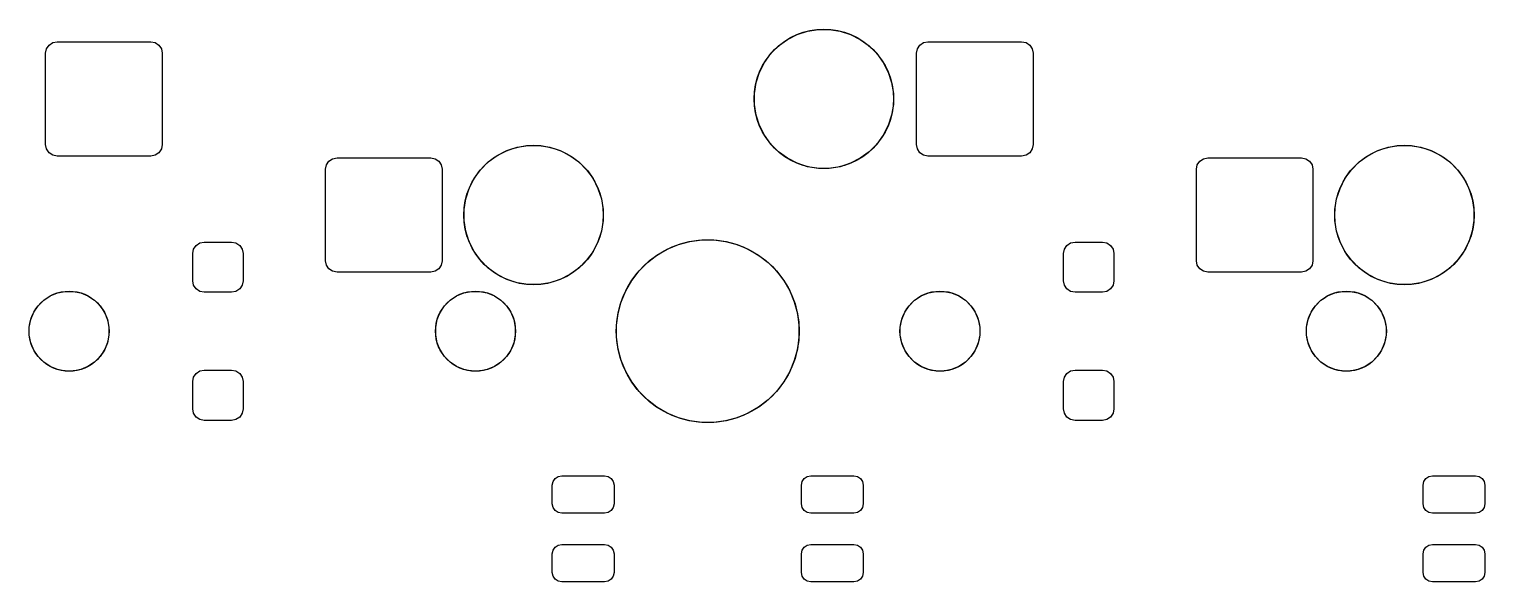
# Model space of a CAD drawing. Header units: millimetres. Extents: x 21 to 415, y -164 to -17.
# Drawn here: x 52.34 to 84.19, y -84.56 to -72.48 of the extents above; entities that cross this region are included whole.
import ezdxf

# ---------------------------------------------------------------- set-up
doc = ezdxf.new("R2010")
doc.units = ezdxf.units.MM
doc.layers.add('B.Mask', color=4, linetype='CONTINUOUS', true_color=0x02ffee)

msp = doc.modelspace()

# ---------------------------------------------------------------- linework, layer by layer
at = {"layer": 'B.Mask', "linetype": 'CONTINUOUS'}
for p, q in [((68.932565, -72.701599), (69.145783, -72.592959)), ((69.145783, -72.592959), (69.373371, -72.519011)), ((69.373371, -72.519011), (69.609725, -72.481576)), ((69.609725, -72.481576), (69.849025, -72.481576)), ((69.849025, -72.481576), (70.085379, -72.519011)), ((70.085379, -72.519011), (70.312967, -72.592959)), ((70.312967, -72.592959), (70.526185, -72.701599)), ((52.706375, -73.001875), (52.725405, -72.906204)), ((52.725405, -72.906204), (52.779598, -72.825098)), ((52.779598, -72.825098), (52.860704, -72.770905)), ((52.860704, -72.770905), (52.956375, -72.751875)), ((52.956375, -72.751875), (55.006375, -72.751875)), ((55.006375, -72.751875), (55.102046, -72.770905)), ((55.102046, -72.770905), (55.183152, -72.825098)), ((55.183152, -72.825098), (55.237345, -72.906204)), ((55.237345, -72.906204), (55.256375, -73.001875)), ((68.569756, -73.011467), (68.738967, -72.842256)), ((68.738967, -72.842256), (68.932565, -72.701599)), ((70.526185, -72.701599), (70.719783, -72.842256)), ((70.719783, -72.842256), (70.888994, -73.011467)), ((71.756375, -73.001875), (71.775405, -72.906204)), ((71.775405, -72.906204), (71.829598, -72.825098)), ((71.829598, -72.825098), (71.910704, -72.770905)), ((71.910704, -72.770905), (72.006375, -72.751875)), ((72.006375, -72.751875), (74.056375, -72.751875)), ((74.056375, -72.751875), (74.152046, -72.770905)), ((74.152046, -72.770905), (74.233152, -72.825098)), ((74.233152, -72.825098), (74.287345, -72.906204)), ((74.287345, -72.906204), (74.306375, -73.001875)), ((52.706375, -75.001875), (52.706375, -73.001875)), ((55.256375, -73.001875), (55.256375, -75.001875)), ((68.320459, -73.418283), (68.429099, -73.205065)), ((68.429099, -73.205065), (68.569756, -73.011467)), ((70.888994, -73.011467), (71.029651, -73.205065)), ((71.029651, -73.205065), (71.138291, -73.418283)), ((71.756375, -75.001875), (71.756375, -73.001875)), ((74.306375, -73.001875), (74.306375, -75.001875)), ((68.246511, -73.645871), (68.320459, -73.418283)), ((71.138291, -73.418283), (71.212239, -73.645871)), ((68.209076, -73.882225), (68.246511, -73.645871)), ((71.212239, -73.645871), (71.249674, -73.882225)), ((68.209076, -74.121525), (68.209076, -73.882225)), ((68.246511, -74.357879), (68.209076, -74.121525)), ((71.249674, -74.121525), (71.212239, -74.357879)), ((71.249674, -73.882225), (71.249674, -74.121525)), ((68.320459, -74.585467), (68.246511, -74.357879)), ((71.212239, -74.357879), (71.138291, -74.585467)), ((68.429099, -74.798685), (68.320459, -74.585467)), ((68.569756, -74.992283), (68.429099, -74.798685)), ((71.029651, -74.798685), (70.888994, -74.992283)), ((71.138291, -74.585467), (71.029651, -74.798685)), ((52.725405, -75.097546), (52.706375, -75.001875)), ((52.779598, -75.178652), (52.725405, -75.097546)), ((55.237345, -75.097546), (55.183152, -75.178652)), ((55.256375, -75.001875), (55.237345, -75.097546)), ((62.582565, -75.241599), (62.795783, -75.132959)), ((62.795783, -75.132959), (63.023371, -75.059011)), ((63.023371, -75.059011), (63.259725, -75.021576)), ((63.259725, -75.021576), (63.499025, -75.021576)), ((63.499025, -75.021576), (63.735379, -75.059011)), ((63.735379, -75.059011), (63.962967, -75.132959)), ((63.962967, -75.132959), (64.176185, -75.241599)), ((68.738967, -75.161494), (68.569756, -74.992283)), ((70.888994, -74.992283), (70.719783, -75.161494)), ((71.775405, -75.097546), (71.756375, -75.001875)), ((71.829598, -75.178652), (71.775405, -75.097546)), ((74.287345, -75.097546), (74.233152, -75.178652)), ((74.306375, -75.001875), (74.287345, -75.097546)), ((81.632565, -75.241599), (81.845783, -75.132959)), ((81.845783, -75.132959), (82.073371, -75.059011)), ((82.073371, -75.059011), (82.309725, -75.021576)), ((82.309725, -75.021576), (82.549025, -75.021576)), ((82.549025, -75.021576), (82.785379, -75.059011)), ((82.785379, -75.059011), (83.012967, -75.132959)), ((83.012967, -75.132959), (83.226185, -75.241599)), ((52.860704, -75.232845), (52.779598, -75.178652)), ((52.956375, -75.251875), (52.860704, -75.232845)), ((55.006375, -75.251875), (52.956375, -75.251875)), ((55.102046, -75.232845), (55.006375, -75.251875)), ((55.183152, -75.178652), (55.102046, -75.232845)), ((58.829375, -75.541875), (58.848405, -75.446204)), ((58.848405, -75.446204), (58.902598, -75.365098)), ((58.902598, -75.365098), (58.983704, -75.310905)), ((58.983704, -75.310905), (59.079375, -75.291875)), ((59.079375, -75.291875), (61.129375, -75.291875)), ((61.129375, -75.291875), (61.225046, -75.310905)), ((61.225046, -75.310905), (61.306152, -75.365098)), ((61.306152, -75.365098), (61.360345, -75.446204)), ((61.360345, -75.446204), (61.379375, -75.541875)), ((62.219756, -75.551467), (62.388967, -75.382256)), ((62.388967, -75.382256), (62.582565, -75.241599)), ((64.176185, -75.241599), (64.369783, -75.382256)), ((64.369783, -75.382256), (64.538994, -75.551467)), ((68.932565, -75.302151), (68.738967, -75.161494)), ((69.145783, -75.410791), (68.932565, -75.302151)), ((69.373371, -75.484739), (69.145783, -75.410791)), ((70.312967, -75.410791), (70.085379, -75.484739)), ((70.526185, -75.302151), (70.312967, -75.410791)), ((70.719783, -75.161494), (70.526185, -75.302151)), ((71.910704, -75.232845), (71.829598, -75.178652)), ((72.006375, -75.251875), (71.910704, -75.232845)), ((74.056375, -75.251875), (72.006375, -75.251875)), ((74.152046, -75.232845), (74.056375, -75.251875)), ((74.233152, -75.178652), (74.152046, -75.232845)), ((77.879375, -75.541875), (77.898405, -75.446204)), ((77.898405, -75.446204), (77.952598, -75.365098)), ((77.952598, -75.365098), (78.033704, -75.310905)), ((78.033704, -75.310905), (78.129375, -75.291875)), ((78.129375, -75.291875), (80.179375, -75.291875)), ((80.179375, -75.291875), (80.275046, -75.310905)), ((80.275046, -75.310905), (80.356152, -75.365098)), ((80.356152, -75.365098), (80.410345, -75.446204)), ((80.410345, -75.446204), (80.429375, -75.541875)), ((81.269756, -75.551467), (81.438967, -75.382256)), ((81.438967, -75.382256), (81.632565, -75.241599)), ((83.226185, -75.241599), (83.419783, -75.382256)), ((83.419783, -75.382256), (83.588994, -75.551467)), ((58.829375, -77.541875), (58.829375, -75.541875)), ((61.379375, -75.541875), (61.379375, -77.541875)), ((61.970459, -75.958283), (62.079099, -75.745065)), ((62.079099, -75.745065), (62.219756, -75.551467)), ((64.538994, -75.551467), (64.679651, -75.745065)), ((64.679651, -75.745065), (64.788291, -75.958283)), ((69.609725, -75.522174), (69.373371, -75.484739)), ((69.849025, -75.522174), (69.609725, -75.522174)), ((70.085379, -75.484739), (69.849025, -75.522174)), ((77.879375, -77.541875), (77.879375, -75.541875)), ((80.429375, -75.541875), (80.429375, -77.541875)), ((81.020459, -75.958283), (81.129099, -75.745065)), ((81.129099, -75.745065), (81.269756, -75.551467)), ((83.588994, -75.551467), (83.729651, -75.745065)), ((83.729651, -75.745065), (83.838291, -75.958283)), ((61.896511, -76.185871), (61.970459, -75.958283)), ((64.788291, -75.958283), (64.862239, -76.185871)), ((80.946511, -76.185871), (81.020459, -75.958283)), ((83.838291, -75.958283), (83.912239, -76.185871)), ((61.859076, -76.422225), (61.896511, -76.185871)), ((61.859076, -76.661525), (61.859076, -76.422225)), ((64.862239, -76.185871), (64.899674, -76.422225)), ((64.899674, -76.422225), (64.899674, -76.661525)), ((80.909076, -76.422225), (80.946511, -76.185871)), ((80.909076, -76.661525), (80.909076, -76.422225)), ((83.912239, -76.185871), (83.949674, -76.422225)), ((83.949674, -76.422225), (83.949674, -76.661525)), ((61.896511, -76.897879), (61.859076, -76.661525)), ((64.899674, -76.661525), (64.862239, -76.897879)), ((80.946511, -76.897879), (80.909076, -76.661525)), ((83.949674, -76.661525), (83.912239, -76.897879)), ((61.970459, -77.125467), (61.896511, -76.897879)), ((64.862239, -76.897879), (64.788291, -77.125467)), ((81.020459, -77.125467), (80.946511, -76.897879)), ((83.912239, -76.897879), (83.838291, -77.125467)), ((55.92375, -77.381875), (55.94278, -77.286204)), ((55.92375, -77.981875), (55.92375, -77.381875)), ((55.94278, -77.286204), (55.996973, -77.205098)), ((55.996973, -77.205098), (56.078079, -77.150905)), ((56.078079, -77.150905), (56.17375, -77.131875)), ((56.17375, -77.131875), (56.77375, -77.131875)), ((56.77375, -77.131875), (56.869421, -77.150905)), ((56.869421, -77.150905), (56.950527, -77.205098)), ((56.950527, -77.205098), (57.00472, -77.286204)), ((57.00472, -77.286204), (57.02375, -77.381875)), ((57.02375, -77.381875), (57.02375, -77.981875)), ((62.079099, -77.338685), (61.970459, -77.125467)), ((62.219756, -77.532283), (62.079099, -77.338685)), ((64.679651, -77.338685), (64.538994, -77.532283)), ((64.788291, -77.125467), (64.679651, -77.338685)), ((66.078235, -77.418936), (66.304798, -77.28813)), ((66.304798, -77.28813), (66.546496, -77.188015)), ((66.546496, -77.188015), (66.799194, -77.120304)), ((66.799194, -77.120304), (67.058569, -77.086157)), ((67.058569, -77.086157), (67.320181, -77.086157)), ((67.320181, -77.086157), (67.579556, -77.120304)), ((67.579556, -77.120304), (67.832254, -77.188015)), ((67.832254, -77.188015), (68.073952, -77.28813)), ((68.073952, -77.28813), (68.300515, -77.418936)), ((74.97375, -77.381875), (74.99278, -77.286204)), ((74.97375, -77.981875), (74.97375, -77.381875)), ((74.99278, -77.286204), (75.046973, -77.205098)), ((75.046973, -77.205098), (75.128079, -77.150905)), ((75.128079, -77.150905), (75.22375, -77.131875)), ((75.22375, -77.131875), (75.82375, -77.131875)), ((75.82375, -77.131875), (75.919421, -77.150905)), ((75.919421, -77.150905), (76.000527, -77.205098)), ((76.000527, -77.205098), (76.05472, -77.286204)), ((76.05472, -77.286204), (76.07375, -77.381875)), ((76.07375, -77.381875), (76.07375, -77.981875)), ((81.129099, -77.338685), (81.020459, -77.125467)), ((81.269756, -77.532283), (81.129099, -77.338685)), ((83.729651, -77.338685), (83.588994, -77.532283)), ((83.838291, -77.125467), (83.729651, -77.338685)), ((58.848405, -77.637546), (58.829375, -77.541875)), ((58.902598, -77.718652), (58.848405, -77.637546)), ((61.360345, -77.637546), (61.306152, -77.718652)), ((61.379375, -77.541875), (61.360345, -77.637546)), ((62.388967, -77.701494), (62.219756, -77.532283)), ((62.582565, -77.842151), (62.388967, -77.701494)), ((64.369783, -77.701494), (64.176185, -77.842151)), ((64.538994, -77.532283), (64.369783, -77.701494)), ((65.685695, -77.763183), (65.870683, -77.578195)), ((65.870683, -77.578195), (66.078235, -77.418936)), ((68.300515, -77.418936), (68.508067, -77.578195)), ((68.508067, -77.578195), (68.693055, -77.763183)), ((77.898405, -77.637546), (77.879375, -77.541875)), ((77.952598, -77.718652), (77.898405, -77.637546)), ((80.410345, -77.637546), (80.356152, -77.718652)), ((80.429375, -77.541875), (80.410345, -77.637546)), ((81.438967, -77.701494), (81.269756, -77.532283)), ((81.632565, -77.842151), (81.438967, -77.701494)), ((83.419783, -77.701494), (83.226185, -77.842151)), ((83.588994, -77.532283), (83.419783, -77.701494)), ((55.94278, -78.077546), (55.92375, -77.981875)), ((57.02375, -77.981875), (57.00472, -78.077546)), ((58.983704, -77.772845), (58.902598, -77.718652)), ((59.079375, -77.791875), (58.983704, -77.772845)), ((61.129375, -77.791875), (59.079375, -77.791875)), ((61.225046, -77.772845), (61.129375, -77.791875)), ((61.306152, -77.718652), (61.225046, -77.772845)), ((62.795783, -77.950791), (62.582565, -77.842151)), ((63.023371, -78.024739), (62.795783, -77.950791)), ((63.962967, -77.950791), (63.735379, -78.024739)), ((64.176185, -77.842151), (63.962967, -77.950791)), ((65.39563, -78.197298), (65.526436, -77.970735)), ((65.526436, -77.970735), (65.685695, -77.763183)), ((68.693055, -77.763183), (68.852314, -77.970735)), ((68.852314, -77.970735), (68.98312, -78.197298)), ((74.99278, -78.077546), (74.97375, -77.981875)), ((76.07375, -77.981875), (76.05472, -78.077546)), ((78.033704, -77.772845), (77.952598, -77.718652)), ((78.129375, -77.791875), (78.033704, -77.772845)), ((80.179375, -77.791875), (78.129375, -77.791875)), ((80.275046, -77.772845), (80.179375, -77.791875)), ((80.356152, -77.718652), (80.275046, -77.772845)), ((81.845783, -77.950791), (81.632565, -77.842151)), ((82.073371, -78.024739), (81.845783, -77.950791)), ((83.012967, -77.950791), (82.785379, -78.024739)), ((83.226185, -77.842151), (83.012967, -77.950791)), ((52.664281, -78.405491), (52.806903, -78.310194)), ((52.806903, -78.310194), (52.965376, -78.244552)), ((52.965376, -78.244552), (53.13361, -78.211088)), ((53.13361, -78.211088), (53.30514, -78.211088)), ((53.30514, -78.211088), (53.473374, -78.244552)), ((53.473374, -78.244552), (53.631847, -78.310194)), ((53.631847, -78.310194), (53.774469, -78.405491)), ((55.996973, -78.158652), (55.94278, -78.077546)), ((56.078079, -78.212845), (55.996973, -78.158652)), ((56.17375, -78.231875), (56.078079, -78.212845)), ((56.77375, -78.231875), (56.17375, -78.231875)), ((56.869421, -78.212845), (56.77375, -78.231875)), ((56.950527, -78.158652), (56.869421, -78.212845)), ((57.00472, -78.077546), (56.950527, -78.158652)), ((61.554281, -78.405491), (61.696903, -78.310194)), ((61.696903, -78.310194), (61.855376, -78.244552)), ((61.855376, -78.244552), (62.02361, -78.211088)), ((62.02361, -78.211088), (62.19514, -78.211088)), ((62.19514, -78.211088), (62.363374, -78.244552)), ((62.363374, -78.244552), (62.521847, -78.310194)), ((62.521847, -78.310194), (62.664469, -78.405491)), ((63.259725, -78.062174), (63.023371, -78.024739)), ((63.499025, -78.062174), (63.259725, -78.062174)), ((63.735379, -78.024739), (63.499025, -78.062174)), ((65.295515, -78.438996), (65.39563, -78.197298)), ((68.98312, -78.197298), (69.083235, -78.438996)), ((71.714281, -78.405491), (71.856903, -78.310194)), ((71.856903, -78.310194), (72.015376, -78.244552)), ((72.015376, -78.244552), (72.18361, -78.211088)), ((72.18361, -78.211088), (72.35514, -78.211088)), ((72.35514, -78.211088), (72.523374, -78.244552)), ((72.523374, -78.244552), (72.681847, -78.310194)), ((72.681847, -78.310194), (72.824469, -78.405491)), ((75.046973, -78.158652), (74.99278, -78.077546)), ((75.128079, -78.212845), (75.046973, -78.158652)), ((75.22375, -78.231875), (75.128079, -78.212845)), ((75.82375, -78.231875), (75.22375, -78.231875)), ((75.919421, -78.212845), (75.82375, -78.231875)), ((76.000527, -78.158652), (75.919421, -78.212845)), ((76.05472, -78.077546), (76.000527, -78.158652)), ((80.604281, -78.405491), (80.746903, -78.310194)), ((80.746903, -78.310194), (80.905376, -78.244552)), ((80.905376, -78.244552), (81.07361, -78.211088)), ((81.07361, -78.211088), (81.24514, -78.211088)), ((81.24514, -78.211088), (81.413374, -78.244552)), ((81.413374, -78.244552), (81.571847, -78.310194)), ((81.571847, -78.310194), (81.714469, -78.405491)), ((82.309725, -78.062174), (82.073371, -78.024739)), ((82.549025, -78.062174), (82.309725, -78.062174)), ((82.785379, -78.024739), (82.549025, -78.062174)), ((52.447694, -78.669403), (52.542991, -78.526781)), ((52.542991, -78.526781), (52.664281, -78.405491)), ((53.774469, -78.405491), (53.895759, -78.526781)), ((53.895759, -78.526781), (53.991056, -78.669403)), ((61.337694, -78.669403), (61.432991, -78.526781)), ((61.432991, -78.526781), (61.554281, -78.405491)), ((62.664469, -78.405491), (62.785759, -78.526781)), ((62.785759, -78.526781), (62.881056, -78.669403)), ((65.227804, -78.691694), (65.295515, -78.438996)), ((69.083235, -78.438996), (69.150946, -78.691694)), ((71.497694, -78.669403), (71.592991, -78.526781)), ((71.592991, -78.526781), (71.714281, -78.405491)), ((72.824469, -78.405491), (72.945759, -78.526781)), ((72.945759, -78.526781), (73.041056, -78.669403)), ((80.387694, -78.669403), (80.482991, -78.526781)), ((80.482991, -78.526781), (80.604281, -78.405491)), ((81.714469, -78.405491), (81.835759, -78.526781)), ((81.835759, -78.526781), (81.931056, -78.669403)), ((52.348588, -78.99611), (52.382052, -78.827876)), ((52.382052, -78.827876), (52.447694, -78.669403)), ((53.991056, -78.669403), (54.056698, -78.827876)), ((54.056698, -78.827876), (54.090162, -78.99611)), ((61.238588, -78.99611), (61.272052, -78.827876)), ((61.272052, -78.827876), (61.337694, -78.669403)), ((62.881056, -78.669403), (62.946698, -78.827876)), ((62.946698, -78.827876), (62.980162, -78.99611)), ((65.193657, -78.951069), (65.227804, -78.691694)), ((65.193657, -79.212681), (65.193657, -78.951069)), ((69.150946, -78.691694), (69.185093, -78.951069)), ((69.185093, -78.951069), (69.185093, -79.212681)), ((71.398588, -78.99611), (71.432052, -78.827876)), ((71.432052, -78.827876), (71.497694, -78.669403)), ((73.041056, -78.669403), (73.106698, -78.827876)), ((73.106698, -78.827876), (73.140162, -78.99611)), ((80.288588, -78.99611), (80.322052, -78.827876)), ((80.322052, -78.827876), (80.387694, -78.669403)), ((81.931056, -78.669403), (81.996698, -78.827876)), ((81.996698, -78.827876), (82.030162, -78.99611)), ((52.348588, -79.16764), (52.348588, -78.99611)), ((52.382052, -79.335874), (52.348588, -79.16764)), ((54.090162, -79.16764), (54.056698, -79.335874)), ((54.090162, -78.99611), (54.090162, -79.16764)), ((61.238588, -79.16764), (61.238588, -78.99611)), ((61.272052, -79.335874), (61.238588, -79.16764)), ((62.980162, -79.16764), (62.946698, -79.335874)), ((62.980162, -78.99611), (62.980162, -79.16764)), ((65.227804, -79.472056), (65.193657, -79.212681)), ((69.185093, -79.212681), (69.150946, -79.472056)), ((71.398588, -79.16764), (71.398588, -78.99611)), ((71.432052, -79.335874), (71.398588, -79.16764)), ((73.140162, -79.16764), (73.106698, -79.335874)), ((73.140162, -78.99611), (73.140162, -79.16764)), ((80.288588, -79.16764), (80.288588, -78.99611)), ((80.322052, -79.335874), (80.288588, -79.16764)), ((82.030162, -79.16764), (81.996698, -79.335874)), ((82.030162, -78.99611), (82.030162, -79.16764)), ((52.447694, -79.494347), (52.382052, -79.335874)), ((52.542991, -79.636969), (52.447694, -79.494347)), ((53.991056, -79.494347), (53.895759, -79.636969)), ((54.056698, -79.335874), (53.991056, -79.494347)), ((61.337694, -79.494347), (61.272052, -79.335874)), ((61.432991, -79.636969), (61.337694, -79.494347)), ((62.881056, -79.494347), (62.785759, -79.636969)), ((62.946698, -79.335874), (62.881056, -79.494347)), ((65.295515, -79.724754), (65.227804, -79.472056)), ((69.150946, -79.472056), (69.083235, -79.724754)), ((71.497694, -79.494347), (71.432052, -79.335874)), ((71.592991, -79.636969), (71.497694, -79.494347)), ((73.041056, -79.494347), (72.945759, -79.636969)), ((73.106698, -79.335874), (73.041056, -79.494347)), ((80.387694, -79.494347), (80.322052, -79.335874)), ((80.482991, -79.636969), (80.387694, -79.494347)), ((81.931056, -79.494347), (81.835759, -79.636969)), ((81.996698, -79.335874), (81.931056, -79.494347)), ((52.664281, -79.758259), (52.542991, -79.636969)), ((52.806903, -79.853556), (52.664281, -79.758259)), ((52.965376, -79.919198), (52.806903, -79.853556)), ((53.13361, -79.952662), (52.965376, -79.919198)), ((53.473374, -79.919198), (53.30514, -79.952662)), ((53.631847, -79.853556), (53.473374, -79.919198)), ((53.774469, -79.758259), (53.631847, -79.853556)), ((53.895759, -79.636969), (53.774469, -79.758259)), ((61.554281, -79.758259), (61.432991, -79.636969)), ((61.696903, -79.853556), (61.554281, -79.758259)), ((61.855376, -79.919198), (61.696903, -79.853556)), ((62.02361, -79.952662), (61.855376, -79.919198)), ((62.363374, -79.919198), (62.19514, -79.952662)), ((62.521847, -79.853556), (62.363374, -79.919198)), ((62.664469, -79.758259), (62.521847, -79.853556)), ((62.785759, -79.636969), (62.664469, -79.758259)), ((65.39563, -79.966452), (65.295515, -79.724754)), ((69.083235, -79.724754), (68.98312, -79.966452)), ((71.714281, -79.758259), (71.592991, -79.636969)), ((71.856903, -79.853556), (71.714281, -79.758259)), ((72.015376, -79.919198), (71.856903, -79.853556)), ((72.18361, -79.952662), (72.015376, -79.919198)), ((72.523374, -79.919198), (72.35514, -79.952662)), ((72.681847, -79.853556), (72.523374, -79.919198)), ((72.824469, -79.758259), (72.681847, -79.853556)), ((72.945759, -79.636969), (72.824469, -79.758259)), ((80.604281, -79.758259), (80.482991, -79.636969)), ((80.746903, -79.853556), (80.604281, -79.758259)), ((80.905376, -79.919198), (80.746903, -79.853556)), ((81.07361, -79.952662), (80.905376, -79.919198)), ((81.413374, -79.919198), (81.24514, -79.952662)), ((81.571847, -79.853556), (81.413374, -79.919198)), ((81.714469, -79.758259), (81.571847, -79.853556)), ((81.835759, -79.636969), (81.714469, -79.758259)), ((53.30514, -79.952662), (53.13361, -79.952662)), ((55.92375, -80.181875), (55.94278, -80.086204)), ((55.92375, -80.781875), (55.92375, -80.181875)), ((55.94278, -80.086204), (55.996973, -80.005098)), ((55.996973, -80.005098), (56.078079, -79.950905)), ((56.078079, -79.950905), (56.17375, -79.931875)), ((56.17375, -79.931875), (56.77375, -79.931875)), ((56.77375, -79.931875), (56.869421, -79.950905)), ((56.869421, -79.950905), (56.950527, -80.005098)), ((56.950527, -80.005098), (57.00472, -80.086204)), ((57.00472, -80.086204), (57.02375, -80.181875)), ((57.02375, -80.181875), (57.02375, -80.781875)), ((62.19514, -79.952662), (62.02361, -79.952662)), ((65.526436, -80.193015), (65.39563, -79.966452)), ((65.685695, -80.400567), (65.526436, -80.193015)), ((68.852314, -80.193015), (68.693055, -80.400567)), ((68.98312, -79.966452), (68.852314, -80.193015)), ((72.35514, -79.952662), (72.18361, -79.952662)), ((74.97375, -80.181875), (74.99278, -80.086204)), ((74.97375, -80.781875), (74.97375, -80.181875)), ((74.99278, -80.086204), (75.046973, -80.005098)), ((75.046973, -80.005098), (75.128079, -79.950905)), ((75.128079, -79.950905), (75.22375, -79.931875)), ((75.22375, -79.931875), (75.82375, -79.931875)), ((75.82375, -79.931875), (75.919421, -79.950905)), ((75.919421, -79.950905), (76.000527, -80.005098)), ((76.000527, -80.005098), (76.05472, -80.086204)), ((76.05472, -80.086204), (76.07375, -80.181875)), ((76.07375, -80.181875), (76.07375, -80.781875)), ((81.24514, -79.952662), (81.07361, -79.952662)), ((65.870683, -80.585555), (65.685695, -80.400567)), ((68.693055, -80.400567), (68.508067, -80.585555)), ((55.94278, -80.877546), (55.92375, -80.781875)), ((55.996973, -80.958652), (55.94278, -80.877546)), ((57.00472, -80.877546), (56.950527, -80.958652)), ((57.02375, -80.781875), (57.00472, -80.877546)), ((66.078235, -80.744814), (65.870683, -80.585555)), ((66.304798, -80.87562), (66.078235, -80.744814)), ((66.546496, -80.975735), (66.304798, -80.87562)), ((68.073952, -80.87562), (67.832254, -80.975735)), ((68.300515, -80.744814), (68.073952, -80.87562)), ((68.508067, -80.585555), (68.300515, -80.744814)), ((74.99278, -80.877546), (74.97375, -80.781875)), ((75.046973, -80.958652), (74.99278, -80.877546)), ((76.05472, -80.877546), (76.000527, -80.958652)), ((76.07375, -80.781875), (76.05472, -80.877546)), ((56.078079, -81.012845), (55.996973, -80.958652)), ((56.17375, -81.031875), (56.078079, -81.012845)), ((56.77375, -81.031875), (56.17375, -81.031875)), ((56.869421, -81.012845), (56.77375, -81.031875)), ((56.950527, -80.958652), (56.869421, -81.012845)), ((66.799194, -81.043446), (66.546496, -80.975735)), ((67.058569, -81.077593), (66.799194, -81.043446)), ((67.320181, -81.077593), (67.058569, -81.077593)), ((67.579556, -81.043446), (67.320181, -81.077593)), ((67.832254, -80.975735), (67.579556, -81.043446)), ((75.128079, -81.012845), (75.046973, -80.958652)), ((75.22375, -81.031875), (75.128079, -81.012845)), ((75.82375, -81.031875), (75.22375, -81.031875)), ((75.919421, -81.012845), (75.82375, -81.031875)), ((76.000527, -80.958652), (75.919421, -81.012845)), ((63.789375, -82.44875), (63.80498, -82.3703)), ((63.789375, -82.85875), (63.789375, -82.44875)), ((63.80498, -82.3703), (63.849418, -82.303793)), ((63.849418, -82.303793), (63.915925, -82.259355)), ((63.915925, -82.259355), (63.994375, -82.24375)), ((63.994375, -82.24375), (64.934375, -82.24375)), ((64.934375, -82.24375), (65.012825, -82.259355)), ((65.012825, -82.259355), (65.079332, -82.303793)), ((65.079332, -82.303793), (65.12377, -82.3703)), ((65.12377, -82.3703), (65.139375, -82.44875)), ((65.139375, -82.44875), (65.139375, -82.85875)), ((69.239375, -82.44875), (69.25498, -82.3703)), ((69.239375, -82.85875), (69.239375, -82.44875)), ((69.25498, -82.3703), (69.299418, -82.303793)), ((69.299418, -82.303793), (69.365925, -82.259355)), ((69.365925, -82.259355), (69.444375, -82.24375)), ((69.444375, -82.24375), (70.384375, -82.24375)), ((70.384375, -82.24375), (70.462825, -82.259355)), ((70.462825, -82.259355), (70.529332, -82.303793)), ((70.529332, -82.303793), (70.57377, -82.3703)), ((70.57377, -82.3703), (70.589375, -82.44875)), ((70.589375, -82.44875), (70.589375, -82.85875)), ((82.839375, -82.44875), (82.85498, -82.3703)), ((82.839375, -82.85875), (82.839375, -82.44875)), ((82.85498, -82.3703), (82.899418, -82.303793)), ((82.899418, -82.303793), (82.965925, -82.259355)), ((82.965925, -82.259355), (83.044375, -82.24375)), ((83.044375, -82.24375), (83.984375, -82.24375)), ((83.984375, -82.24375), (84.062825, -82.259355)), ((84.062825, -82.259355), (84.129332, -82.303793)), ((84.129332, -82.303793), (84.17377, -82.3703)), ((84.17377, -82.3703), (84.189375, -82.44875)), ((84.189375, -82.44875), (84.189375, -82.85875)), ((63.80498, -82.9372), (63.789375, -82.85875)), ((63.849418, -83.003707), (63.80498, -82.9372)), ((63.915925, -83.048145), (63.849418, -83.003707)), ((63.994375, -83.06375), (63.915925, -83.048145)), ((64.934375, -83.06375), (63.994375, -83.06375)), ((65.012825, -83.048145), (64.934375, -83.06375)), ((65.079332, -83.003707), (65.012825, -83.048145)), ((65.12377, -82.9372), (65.079332, -83.003707)), ((65.139375, -82.85875), (65.12377, -82.9372)), ((69.25498, -82.9372), (69.239375, -82.85875)), ((69.299418, -83.003707), (69.25498, -82.9372)), ((69.365925, -83.048145), (69.299418, -83.003707)), ((69.444375, -83.06375), (69.365925, -83.048145)), ((70.384375, -83.06375), (69.444375, -83.06375)), ((70.462825, -83.048145), (70.384375, -83.06375)), ((70.529332, -83.003707), (70.462825, -83.048145)), ((70.57377, -82.9372), (70.529332, -83.003707)), ((70.589375, -82.85875), (70.57377, -82.9372)), ((82.85498, -82.9372), (82.839375, -82.85875)), ((82.899418, -83.003707), (82.85498, -82.9372)), ((82.965925, -83.048145), (82.899418, -83.003707)), ((83.044375, -83.06375), (82.965925, -83.048145)), ((83.984375, -83.06375), (83.044375, -83.06375)), ((84.062825, -83.048145), (83.984375, -83.06375)), ((84.129332, -83.003707), (84.062825, -83.048145)), ((84.17377, -82.9372), (84.129332, -83.003707)), ((84.189375, -82.85875), (84.17377, -82.9372)), ((63.915925, -83.759355), (63.994375, -83.74375)), ((63.994375, -83.74375), (64.934375, -83.74375)), ((64.934375, -83.74375), (65.012825, -83.759355)), ((69.365925, -83.759355), (69.444375, -83.74375)), ((69.444375, -83.74375), (70.384375, -83.74375)), ((70.384375, -83.74375), (70.462825, -83.759355)), ((82.965925, -83.759355), (83.044375, -83.74375)), ((83.044375, -83.74375), (83.984375, -83.74375)), ((83.984375, -83.74375), (84.062825, -83.759355)), ((63.789375, -83.94875), (63.80498, -83.8703)), ((63.789375, -84.35875), (63.789375, -83.94875)), ((63.80498, -83.8703), (63.849418, -83.803793)), ((63.849418, -83.803793), (63.915925, -83.759355)), ((65.012825, -83.759355), (65.079332, -83.803793)), ((65.079332, -83.803793), (65.12377, -83.8703)), ((65.12377, -83.8703), (65.139375, -83.94875)), ((65.139375, -83.94875), (65.139375, -84.35875)), ((69.239375, -83.94875), (69.25498, -83.8703)), ((69.239375, -84.35875), (69.239375, -83.94875)), ((69.25498, -83.8703), (69.299418, -83.803793)), ((69.299418, -83.803793), (69.365925, -83.759355)), ((70.462825, -83.759355), (70.529332, -83.803793)), ((70.529332, -83.803793), (70.57377, -83.8703)), ((70.57377, -83.8703), (70.589375, -83.94875)), ((70.589375, -83.94875), (70.589375, -84.35875)), ((82.839375, -83.94875), (82.85498, -83.8703)), ((82.839375, -84.35875), (82.839375, -83.94875)), ((82.85498, -83.8703), (82.899418, -83.803793)), ((82.899418, -83.803793), (82.965925, -83.759355)), ((84.062825, -83.759355), (84.129332, -83.803793)), ((84.129332, -83.803793), (84.17377, -83.8703)), ((84.17377, -83.8703), (84.189375, -83.94875)), ((84.189375, -83.94875), (84.189375, -84.35875)), ((63.80498, -84.4372), (63.789375, -84.35875)), ((65.139375, -84.35875), (65.12377, -84.4372)), ((69.25498, -84.4372), (69.239375, -84.35875)), ((70.589375, -84.35875), (70.57377, -84.4372)), ((82.85498, -84.4372), (82.839375, -84.35875)), ((84.189375, -84.35875), (84.17377, -84.4372)), ((63.849418, -84.503707), (63.80498, -84.4372)), ((63.915925, -84.548145), (63.849418, -84.503707)), ((63.994375, -84.56375), (63.915925, -84.548145)), ((64.934375, -84.56375), (63.994375, -84.56375)), ((65.012825, -84.548145), (64.934375, -84.56375)), ((65.079332, -84.503707), (65.012825, -84.548145)), ((65.12377, -84.4372), (65.079332, -84.503707)), ((69.299418, -84.503707), (69.25498, -84.4372)), ((69.365925, -84.548145), (69.299418, -84.503707)), ((69.444375, -84.56375), (69.365925, -84.548145)), ((70.384375, -84.56375), (69.444375, -84.56375)), ((70.462825, -84.548145), (70.384375, -84.56375)), ((70.529332, -84.503707), (70.462825, -84.548145)), ((70.57377, -84.4372), (70.529332, -84.503707)), ((82.899418, -84.503707), (82.85498, -84.4372)), ((82.965925, -84.548145), (82.899418, -84.503707)), ((83.044375, -84.56375), (82.965925, -84.548145)), ((83.984375, -84.56375), (83.044375, -84.56375)), ((84.062825, -84.548145), (83.984375, -84.56375)), ((84.129332, -84.503707), (84.062825, -84.548145)), ((84.17377, -84.4372), (84.129332, -84.503707))]:
    msp.add_line(p, q, dxfattribs=at)
at = {"layer": 'B.Mask'}
for centre, radius in [((69.729375, -74.001875), 1.525), ((69.729375, -74.001875), 1.524999), ((63.379375, -76.541875), 1.525), ((63.379375, -76.541875), 1.524999), ((82.429375, -76.541875), 1.525), ((82.429375, -76.541875), 1.524999), ((67.189375, -79.081875), 2), ((67.189375, -79.081875), 1.999999), ((53.219375, -79.081875), 0.875), ((53.219375, -79.081875), 0.874999), ((62.109375, -79.081875), 0.875), ((62.109375, -79.081875), 0.874999), ((72.269375, -79.081875), 0.875), ((72.269375, -79.081875), 0.874999), ((81.159375, -79.081875), 0.875), ((81.159375, -79.081875), 0.874999)]:
    msp.add_circle(centre, radius, dxfattribs=at)

doc.saveas('drawing.dxf')
